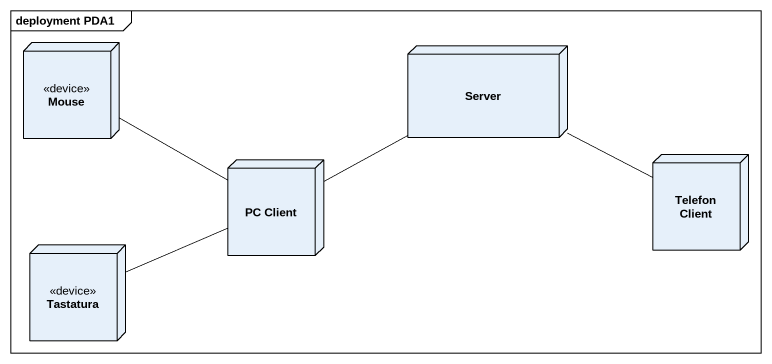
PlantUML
@startuml
mainframe deployment PDA1
node Mouse <<device>>
node Server
node "PC Client" as PC_Client
node "Telefon Client" as Telefon_Client
node Tastatura <<device>>
Server -left- PC_Client
Server -right- Telefon_Client
PC_Client -left- Mouse
PC_Client -left- Tastatura
@enduml
